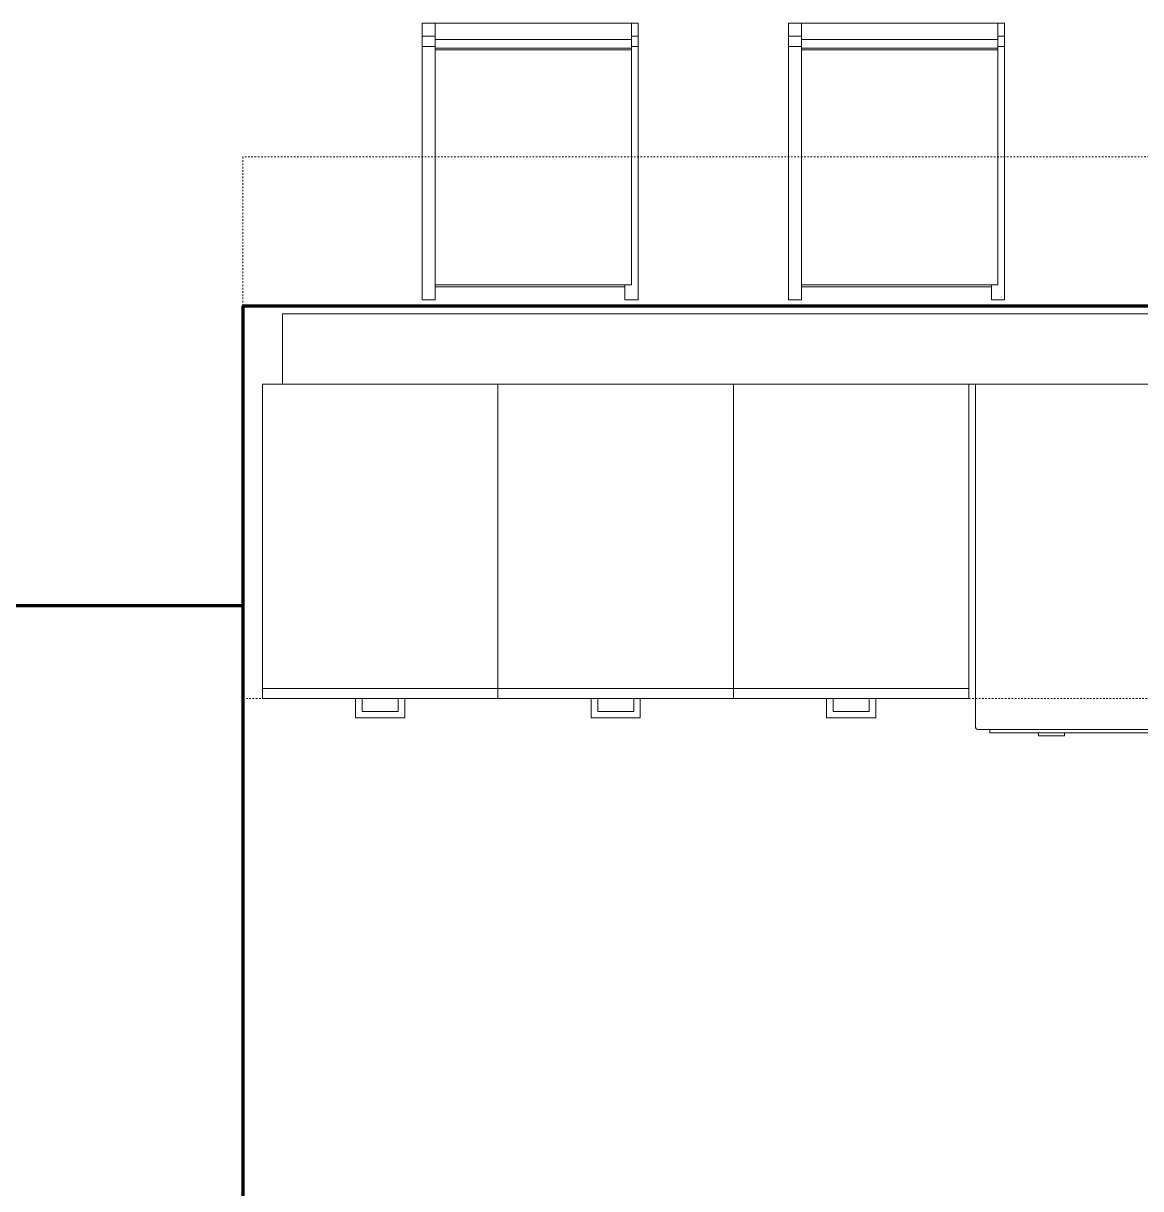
# Model space of a CAD drawing. Header units: inches. Extents: x -4266 to -1814, y 9706 to 12441.
# Drawn here: x -2322.3 to -2236.8, y 10612.4 to 10701.4 of the extents above; entities that cross this region are included whole.
import ezdxf

# ---------------------------------------------------------------- set-up
doc = ezdxf.new("R2010")
doc.units = ezdxf.units.IN
doc.header["$MEASUREMENT"] = 0
doc.linetypes.add('Dash', pattern=[0.25, 0.125, -0.125])
for name, color, linetype, lineweight in [('A-AREA-1', 90, 'Continuous', 70), ('A-WALL-4', 10, 'Continuous', 13), ('I-FURN-1', 7, 'Continuous', 9), ('Q-CASE-2', 7, 'Continuous', 9), ('Q-CASE-HDLN-1', 7, 'Dash', 9), ('Q-SPCQ-2', 7, 'Continuous', 9)]:
    doc.layers.add(name, color=color, linetype=linetype, lineweight=lineweight)

msp = doc.modelspace()

# ---------------------------------------------------------------- linework, layer by layer
at = {"layer": 'A-AREA-1'}
for p, q in [((-2305.47491, 10679.82933), (-2106.44874, 10679.82933)), ((-2305.47491, 10679.82933), (-2305.47491, 10578.55504)), ((-2359.52374, 10656.93779), (-2305.47491, 10656.93779))]:
    msp.add_line(p, q, dxfattribs=at)
at = {"layer": 'A-WALL-4'}
for p, q in [((-2302.44874, 10679.20433), (-2151.44874, 10679.20433)), ((-2302.44874, 10673.82933), (-2302.44874, 10679.20433)), ((-2151.44874, 10673.82933), (-2302.44874, 10673.82933))]:
    msp.add_line(p, q, dxfattribs=at)
at = {"layer": 'I-FURN-1'}
for p, q in [((-2290.76381, 10701.41974), (-2291.76381, 10701.41974)), ((-2291.76381, 10701.41974), (-2291.76381, 10700.43493)), ((-2290.76381, 10700.17869), (-2290.76381, 10701.41974)), ((-2275.76381, 10701.41974), (-2290.76381, 10701.41974)), ((-2275.26381, 10701.41974), (-2275.76381, 10701.41974)), ((-2275.76381, 10701.41974), (-2275.76381, 10700.17869)), ((-2275.26381, 10700.43493), (-2275.26381, 10701.41974)), ((-2262.76381, 10701.41974), (-2263.76381, 10701.41974)), ((-2263.76381, 10701.41974), (-2263.76381, 10700.43493)), ((-2262.76381, 10700.17869), (-2262.76381, 10701.41974)), ((-2247.76381, 10701.41974), (-2262.76381, 10701.41974)), ((-2247.26381, 10701.41974), (-2247.76381, 10701.41974)), ((-2247.76381, 10701.41974), (-2247.76381, 10700.17869)), ((-2247.26381, 10700.43493), (-2247.26381, 10701.41974)), ((-2291.76381, 10700.43493), (-2290.76381, 10700.43493)), ((-2291.76381, 10700.43493), (-2291.76381, 10699.63954)), ((-2290.76381, 10699.51385), (-2290.76381, 10700.17869)), ((-2275.76381, 10700.17869), (-2290.76381, 10700.17869)), ((-2275.76381, 10700.43493), (-2275.26381, 10700.43493)), ((-2275.76381, 10700.17869), (-2275.76381, 10699.51385)), ((-2275.26381, 10699.63954), (-2275.26381, 10700.43493)), ((-2263.76381, 10700.43493), (-2262.76381, 10700.43493)), ((-2263.76381, 10700.43493), (-2263.76381, 10699.63954)), ((-2262.76381, 10699.51385), (-2262.76381, 10700.17869)), ((-2247.76381, 10700.17869), (-2262.76381, 10700.17869)), ((-2247.76381, 10700.43493), (-2247.26381, 10700.43493)), ((-2247.76381, 10700.17869), (-2247.76381, 10699.51385)), ((-2247.26381, 10699.63954), (-2247.26381, 10700.43493)), ((-2291.76381, 10699.63954), (-2290.76381, 10699.63954)), ((-2291.76381, 10683.70182), (-2291.76381, 10699.63954)), ((-2290.76381, 10699.51385), (-2275.76381, 10699.51385)), ((-2290.76381, 10699.38531), (-2290.76381, 10699.51385)), ((-2290.76381, 10683.786), (-2290.76381, 10699.38531)), ((-2290.76381, 10699.38531), (-2275.76381, 10699.38531)), ((-2275.76381, 10699.63954), (-2275.26381, 10699.63954)), ((-2275.76381, 10699.51385), (-2275.76381, 10699.38531)), ((-2275.76381, 10699.38531), (-2275.76381, 10683.786)), ((-2275.26381, 10699.63954), (-2275.26381, 10683.70182)), ((-2263.76381, 10699.63954), (-2262.76381, 10699.63954)), ((-2263.76381, 10683.70182), (-2263.76381, 10699.63954)), ((-2262.76381, 10699.51385), (-2247.76381, 10699.51385)), ((-2262.76381, 10699.38531), (-2262.76381, 10699.51385)), ((-2262.76381, 10683.786), (-2262.76381, 10699.38531)), ((-2262.76381, 10699.38531), (-2247.76381, 10699.38531)), ((-2247.76381, 10699.63954), (-2247.26381, 10699.63954)), ((-2247.76381, 10699.51385), (-2247.76381, 10699.38531)), ((-2247.76381, 10699.38531), (-2247.76381, 10683.786)), ((-2247.26381, 10699.63954), (-2247.26381, 10683.70182)), ((-2291.76381, 10682.20557), (-2291.76381, 10683.70182)), ((-2290.76381, 10681.53334), (-2290.76381, 10683.786)), ((-2275.76381, 10683.786), (-2275.76381, 10681.53334)), ((-2275.26381, 10683.70182), (-2275.26381, 10682.20557)), ((-2263.76381, 10682.20557), (-2263.76381, 10683.70182)), ((-2262.76381, 10681.53334), (-2262.76381, 10683.786)), ((-2247.76381, 10683.786), (-2247.76381, 10681.53334)), ((-2247.26381, 10683.70182), (-2247.26381, 10682.20557)), ((-2291.76381, 10680.28683), (-2291.76381, 10682.20557)), ((-2275.26381, 10682.20557), (-2275.26381, 10680.28683)), ((-2263.76381, 10680.28683), (-2263.76381, 10682.20557)), ((-2247.26381, 10682.20557), (-2247.26381, 10680.28683)), ((-2290.76381, 10681.43338), (-2290.76381, 10681.53334)), ((-2290.76381, 10681.43338), (-2290.76381, 10681.36303)), ((-2290.76381, 10681.42076), (-2275.76381, 10681.42076)), ((-2290.76381, 10681.36303), (-2290.76381, 10681.28432)), ((-2276.26381, 10681.28432), (-2290.76381, 10681.28432)), ((-2290.76381, 10681.28432), (-2290.76381, 10680.28683)), ((-2276.26381, 10681.36303), (-2276.26381, 10681.43671)), ((-2276.26381, 10681.28432), (-2276.26381, 10681.36303)), ((-2276.26381, 10680.28683), (-2276.26381, 10681.28432)), ((-2275.76381, 10681.53334), (-2275.76381, 10681.43338)), ((-2262.76381, 10681.43338), (-2262.76381, 10681.53334)), ((-2262.76381, 10681.43338), (-2262.76381, 10681.36303)), ((-2262.76381, 10681.42076), (-2247.76381, 10681.42076)), ((-2262.76381, 10681.36303), (-2262.76381, 10681.28432)), ((-2248.26381, 10681.28432), (-2262.76381, 10681.28432)), ((-2262.76381, 10681.28432), (-2262.76381, 10680.28683)), ((-2248.26381, 10681.36303), (-2248.26381, 10681.43671)), ((-2248.26381, 10681.28432), (-2248.26381, 10681.36303)), ((-2248.26381, 10680.28683), (-2248.26381, 10681.28432)), ((-2247.76381, 10681.53334), (-2247.76381, 10681.43338)), ((-2291.76381, 10680.28683), (-2290.76381, 10680.28683)), ((-2276.26381, 10680.28683), (-2275.26381, 10680.28683)), ((-2263.76381, 10680.28683), (-2262.76381, 10680.28683)), ((-2248.26381, 10680.28683), (-2247.26381, 10680.28683))]:
    msp.add_line(p, q, dxfattribs=at)
at = {"layer": 'Q-CASE-2'}
for p, q in [((-2303.97491, 10650.57933), (-2303.97491, 10673.82933)), ((-2303.97491, 10673.82933), (-2285.97491, 10673.82933)), ((-2285.97491, 10650.57933), (-2285.97491, 10673.82933)), ((-2285.97491, 10673.82933), (-2267.97491, 10673.82933)), ((-2285.97491, 10673.82933), (-2285.97491, 10650.57933)), ((-2267.97491, 10673.82933), (-2267.97491, 10650.57933)), ((-2267.97491, 10673.82933), (-2267.97491, 10650.57933)), ((-2249.97491, 10673.82933), (-2267.97491, 10673.82933)), ((-2249.97491, 10650.57933), (-2249.97491, 10673.82933)), ((-2303.97491, 10650.57933), (-2303.97491, 10649.82933)), ((-2285.97491, 10650.57933), (-2303.97491, 10650.57933)), ((-2285.97491, 10650.57933), (-2285.97491, 10649.82933)), ((-2267.97491, 10650.57933), (-2285.97491, 10650.57933)), ((-2285.97491, 10649.82933), (-2285.97491, 10650.57933)), ((-2267.97491, 10649.82933), (-2267.97491, 10650.57933)), ((-2267.97491, 10649.82933), (-2267.97491, 10650.57933)), ((-2267.97491, 10650.57933), (-2249.97491, 10650.57933)), ((-2249.97491, 10650.57933), (-2249.97491, 10649.82933)), ((-2303.97491, 10649.82933), (-2285.97491, 10649.82933)), ((-2296.84991, 10649.82933), (-2296.35053, 10649.82933)), ((-2296.84991, 10649.82933), (-2296.84991, 10648.32933)), ((-2296.35053, 10648.8287), (-2296.35053, 10649.82933)), ((-2293.09991, 10649.82933), (-2293.59928, 10649.82933)), ((-2293.59928, 10649.82933), (-2293.59928, 10648.8287)), ((-2293.09991, 10648.32933), (-2293.09991, 10649.82933)), ((-2285.97491, 10649.82933), (-2267.97491, 10649.82933)), ((-2278.84991, 10649.82933), (-2278.35053, 10649.82933)), ((-2278.84991, 10649.82933), (-2278.84991, 10648.32933)), ((-2278.35053, 10648.8287), (-2278.35053, 10649.82933)), ((-2275.09991, 10649.82933), (-2275.59928, 10649.82933)), ((-2275.59928, 10649.82933), (-2275.59928, 10648.8287)), ((-2275.09991, 10648.32933), (-2275.09991, 10649.82933)), ((-2249.97491, 10649.82933), (-2267.97491, 10649.82933)), ((-2260.84991, 10649.82933), (-2260.84991, 10648.32933)), ((-2260.35053, 10649.82933), (-2260.84991, 10649.82933)), ((-2260.35053, 10648.8287), (-2260.35053, 10649.82933)), ((-2257.59928, 10649.82933), (-2257.09991, 10649.82933)), ((-2257.59928, 10649.82933), (-2257.59928, 10648.8287)), ((-2257.09991, 10648.32933), (-2257.09991, 10649.82933)), ((-2296.84991, 10648.32933), (-2293.09991, 10648.32933)), ((-2293.59928, 10648.8287), (-2296.35053, 10648.8287)), ((-2278.84991, 10648.32933), (-2275.09991, 10648.32933)), ((-2275.59928, 10648.8287), (-2278.35053, 10648.8287)), ((-2260.84991, 10648.32933), (-2257.09991, 10648.32933)), ((-2257.59928, 10648.8287), (-2260.35053, 10648.8287))]:
    msp.add_line(p, q, dxfattribs=at)
at = {"layer": 'Q-CASE-HDLN-1'}
for p, q in [((-2305.47491, 10691.20433), (-2305.47491, 10649.82933)), ((-2148.44874, 10691.20433), (-2305.47491, 10691.20433)), ((-2305.47491, 10649.82933), (-2148.44874, 10649.82933))]:
    msp.add_line(p, q, dxfattribs=at)
at = {"layer": 'Q-SPCQ-2'}
for p, q in [((-2249.47491, 10673.82933), (-2249.47491, 10647.65118)), ((-2249.27806, 10647.45433), (-2226.54676, 10647.45433)), ((-2248.38196, 10647.45433), (-2248.38196, 10647.20433)), ((-2226.56784, 10647.20433), (-2248.38196, 10647.20433)), ((-2244.65087, 10647.20433), (-2244.65087, 10646.95433)), ((-2243.66661, 10646.95433), (-2244.65087, 10646.95433)), ((-2242.68236, 10646.95433), (-2243.66661, 10646.95433)), ((-2242.68236, 10646.95433), (-2242.68236, 10647.20433))]:
    msp.add_line(p, q, dxfattribs=at)
for end in [270, 255]:
    msp.add_arc((-2249.27806, 10647.65118), 0.19685, 180, end, dxfattribs=at)

doc.saveas('drawing.dxf')
